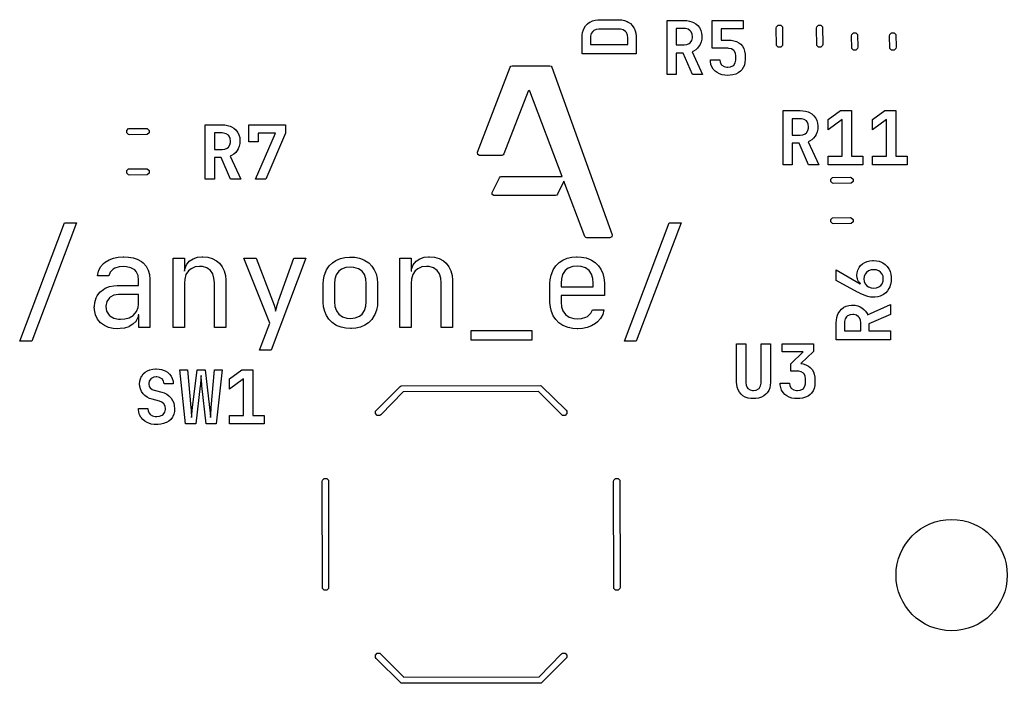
# Model space of a CAD drawing. Extents: x 0.7 to 11, y -6.1 to -1.6.
# Drawn here: x 10.251 to 10.985, y -2.414 to -1.921 of the extents above; entities that cross this region are included whole.
import ezdxf

# ---------------------------------------------------------------- set-up
doc = ezdxf.new("R2010")
doc.units = 0
doc.header["$MEASUREMENT"] = 0
doc.layers.add('BLACK', color=7, linetype='CONTINUOUS')

msp = doc.modelspace()

# ---------------------------------------------------------------- linework, layer by layer
at = {"layer": 'BLACK', "linetype": 'CONTINUOUS'}
for p, q in [((10.67301, -1.92396), (10.6746, -1.92274)), ((10.6746, -1.92274), (10.67494, -1.92252)), ((10.67494, -1.92252), (10.6768, -1.92164)), ((10.6768, -1.92164), (10.67885, -1.92109)), ((10.67885, -1.92109), (10.68086, -1.92087)), ((10.68086, -1.92087), (10.68157, -1.92085)), ((10.68157, -1.92085), (10.69665, -1.92085)), ((10.69665, -1.92085), (10.6987, -1.92098)), ((10.6987, -1.92098), (10.70061, -1.92138)), ((10.70061, -1.92138), (10.70255, -1.92213)), ((10.70255, -1.92213), (10.70328, -1.92252)), ((10.70328, -1.92252), (10.70493, -1.9237)), ((10.73224, -1.93957), (10.73224, -1.92138)), ((10.73224, -1.92138), (10.74493, -1.92138)), ((10.74493, -1.92138), (10.74687, -1.92147)), ((10.74687, -1.92147), (10.74889, -1.9218)), ((10.74889, -1.9218), (10.75074, -1.92236)), ((10.75074, -1.92236), (10.75189, -1.92286)), ((10.76579, -1.94207), (10.76579, -1.92138)), ((10.76579, -1.92138), (10.78875, -1.92138)), ((10.78875, -1.92138), (10.78875, -1.9276)), ((10.66946, -1.93024), (10.67005, -1.92835)), ((10.67005, -1.92835), (10.67058, -1.92719)), ((10.67058, -1.92719), (10.67167, -1.92544)), ((10.67167, -1.92544), (10.67301, -1.92396)), ((10.67693, -1.92953), (10.67581, -1.93117)), ((10.67775, -1.92883), (10.67693, -1.92953)), ((10.67955, -1.928), (10.67775, -1.92883)), ((10.68157, -1.92775), (10.67955, -1.928)), ((10.69665, -1.92775), (10.68157, -1.92775)), ((10.6977, -1.92781), (10.69665, -1.92775)), ((10.6997, -1.92837), (10.6977, -1.92781)), ((10.70132, -1.92953), (10.6997, -1.92837)), ((10.702, -1.93036), (10.70132, -1.92953)), ((10.70493, -1.9237), (10.70633, -1.92513)), ((10.70633, -1.92513), (10.70748, -1.92682)), ((10.70748, -1.92682), (10.70768, -1.92719)), ((10.70768, -1.92719), (10.70844, -1.92896)), ((10.70844, -1.92896), (10.70895, -1.9309)), ((10.74493, -1.92742), (10.73905, -1.92742)), ((10.73905, -1.92742), (10.73905, -1.93957)), ((10.7458, -1.92746), (10.74493, -1.92742)), ((10.74779, -1.92794), (10.7458, -1.92746)), ((10.74948, -1.92906), (10.74779, -1.92794)), ((10.75005, -1.92972), (10.74948, -1.92906)), ((10.75092, -1.93159), (10.75005, -1.92972)), ((10.75189, -1.92286), (10.75361, -1.9239)), ((10.75361, -1.9239), (10.75507, -1.92518)), ((10.75507, -1.92518), (10.75628, -1.92669)), ((10.75628, -1.92669), (10.75648, -1.92703)), ((10.75648, -1.92703), (10.75735, -1.9288)), ((10.75735, -1.9288), (10.75789, -1.93075)), ((10.78875, -1.9276), (10.77232, -1.9276)), ((10.77232, -1.9276), (10.77237, -1.93601)), ((10.81339, -1.92702), (10.81357, -1.92612)), ((10.81357, -1.94002), (10.81339, -1.92702)), ((10.81357, -1.92612), (10.81484, -1.92484)), ((10.81484, -1.92484), (10.81665, -1.92484)), ((10.81665, -1.92484), (10.81793, -1.92612)), ((10.81793, -1.92612), (10.81811, -1.93912)), ((10.84331, -1.92702), (10.84349, -1.92612)), ((10.84349, -1.94002), (10.84331, -1.92702)), ((10.84349, -1.92612), (10.84477, -1.92484)), ((10.84477, -1.92484), (10.84657, -1.92484)), ((10.84657, -1.92484), (10.84785, -1.92612)), ((10.84785, -1.92612), (10.84803, -1.93912)), ((10.66902, -1.93427), (10.66912, -1.93229)), ((10.66902, -1.94623), (10.66902, -1.93427)), ((10.66912, -1.93229), (10.66946, -1.93024)), ((10.67529, -1.93303), (10.6752, -1.93427)), ((10.6752, -1.93427), (10.6752, -1.93933)), ((10.67581, -1.93117), (10.67529, -1.93303)), ((10.70282, -1.93221), (10.702, -1.93036)), ((10.70307, -1.93427), (10.70282, -1.93221)), ((10.70307, -1.93933), (10.70307, -1.93427)), ((10.70895, -1.9309), (10.70921, -1.93302)), ((10.70921, -1.93302), (10.70925, -1.93427)), ((10.70925, -1.93427), (10.70925, -1.94623)), ((10.74948, -1.93796), (10.75063, -1.93632)), ((10.75063, -1.93632), (10.75112, -1.9344)), ((10.75116, -1.93356), (10.75092, -1.93159)), ((10.75112, -1.9344), (10.75116, -1.93356)), ((10.75756, -1.9373), (10.75681, -1.93918)), ((10.758, -1.93527), (10.75756, -1.9373)), ((10.75789, -1.93075), (10.75811, -1.93267)), ((10.75812, -1.93334), (10.758, -1.93527)), ((10.75811, -1.93267), (10.75812, -1.93334)), ((10.77237, -1.93601), (10.77778, -1.93601)), ((10.77778, -1.93601), (10.77992, -1.93612)), ((10.77992, -1.93612), (10.78187, -1.93644)), ((10.78187, -1.93644), (10.7839, -1.93709)), ((10.7839, -1.93709), (10.78567, -1.93804)), ((10.86929, -1.93276), (10.86947, -1.93186)), ((10.86947, -1.94216), (10.86929, -1.93276)), ((10.86947, -1.93186), (10.87075, -1.93058)), ((10.87075, -1.93058), (10.87256, -1.93058)), ((10.87256, -1.93058), (10.87384, -1.93186)), ((10.87384, -1.93186), (10.87402, -1.94125)), ((10.89764, -1.93276), (10.89782, -1.93186)), ((10.89782, -1.94216), (10.89764, -1.93276)), ((10.89782, -1.93186), (10.8991, -1.93058)), ((10.8991, -1.93058), (10.9009, -1.93058)), ((10.9009, -1.93058), (10.90218, -1.93186)), ((10.90218, -1.93186), (10.90236, -1.94125)), ((10.6752, -1.93933), (10.70307, -1.93933)), ((10.73224, -1.96161), (10.73224, -1.93957)), ((10.73905, -1.93957), (10.74493, -1.93957)), ((10.74493, -1.93957), (10.74692, -1.93935)), ((10.74692, -1.93935), (10.7487, -1.93859)), ((10.7487, -1.93859), (10.74948, -1.93796)), ((10.75182, -1.9442), (10.75081, -1.94464)), ((10.75081, -1.94464), (10.75867, -1.96161)), ((10.75348, -1.94319), (10.75182, -1.9442)), ((10.75492, -1.9419), (10.75348, -1.94319)), ((10.75614, -1.94034), (10.75492, -1.9419)), ((10.75681, -1.93918), (10.75614, -1.94034)), ((10.77748, -1.94207), (10.76579, -1.94207)), ((10.77815, -1.9421), (10.77748, -1.94207)), ((10.78007, -1.9425), (10.77815, -1.9421)), ((10.78178, -1.94357), (10.78007, -1.9425)), ((10.78214, -1.94397), (10.78178, -1.94357)), ((10.78307, -1.94577), (10.78214, -1.94397)), ((10.78567, -1.93804), (10.78698, -1.93908)), ((10.78698, -1.93908), (10.78824, -1.94055)), ((10.78824, -1.94055), (10.78919, -1.94226)), ((10.78919, -1.94226), (10.78983, -1.94421)), ((10.78983, -1.94421), (10.79017, -1.9464)), ((10.81484, -1.9413), (10.81357, -1.94002)), ((10.81665, -1.9413), (10.81484, -1.9413)), ((10.81793, -1.94002), (10.81665, -1.9413)), ((10.81811, -1.93912), (10.81793, -1.94002)), ((10.84477, -1.9413), (10.84349, -1.94002)), ((10.84657, -1.9413), (10.84477, -1.9413)), ((10.84785, -1.94002), (10.84657, -1.9413)), ((10.84803, -1.93912), (10.84785, -1.94002)), ((10.87075, -1.94344), (10.86947, -1.94216)), ((10.87256, -1.94344), (10.87075, -1.94344)), ((10.87384, -1.94216), (10.87256, -1.94344)), ((10.87402, -1.94125), (10.87384, -1.94216)), ((10.8991, -1.94344), (10.89782, -1.94216)), ((10.9009, -1.94344), (10.8991, -1.94344)), ((10.90218, -1.94216), (10.9009, -1.94344)), ((10.90236, -1.94125), (10.90218, -1.94216)), ((10.70925, -1.94623), (10.66902, -1.94623)), ((10.74407, -1.94562), (10.73905, -1.94562)), ((10.73905, -1.94562), (10.73905, -1.96161)), ((10.75115, -1.96161), (10.74407, -1.94562)), ((10.76447, -1.9519), (10.76442, -1.95059)), ((10.76442, -1.95059), (10.77131, -1.95059)), ((10.76483, -1.95401), (10.76447, -1.9519)), ((10.77131, -1.95059), (10.77163, -1.95263)), ((10.78288, -1.95294), (10.78331, -1.95092)), ((10.78332, -1.94776), (10.78307, -1.94577)), ((10.78331, -1.95092), (10.78332, -1.95043)), ((10.78332, -1.95043), (10.78332, -1.94776)), ((10.79022, -1.95043), (10.7901, -1.95239)), ((10.79017, -1.9464), (10.79022, -1.94776)), ((10.79022, -1.94776), (10.79022, -1.95043)), ((10.59144, -2.01931), (10.61564, -1.95601)), ((10.61564, -1.95601), (10.61622, -1.95538)), ((10.61622, -1.95538), (10.61711, -1.95506)), ((10.61711, -1.95506), (10.64503, -1.95506)), ((10.64503, -1.95506), (10.6461, -1.95538)), ((10.6461, -1.95538), (10.64665, -1.95619)), ((10.64665, -1.95619), (10.69139, -2.08069)), ((10.76553, -1.9559), (10.76483, -1.95401)), ((10.76656, -1.95759), (10.76553, -1.9559)), ((10.76793, -1.95906), (10.76656, -1.95759)), ((10.76933, -1.96011), (10.76793, -1.95906)), ((10.77163, -1.95263), (10.77267, -1.95436)), ((10.77267, -1.95436), (10.77297, -1.95465)), ((10.77297, -1.95465), (10.77463, -1.95567)), ((10.77463, -1.95567), (10.77654, -1.95611)), ((10.77654, -1.95611), (10.77738, -1.95614)), ((10.77738, -1.95614), (10.7793, -1.95593)), ((10.7793, -1.95593), (10.78111, -1.95514)), ((10.78111, -1.95514), (10.78175, -1.95462)), ((10.78175, -1.95462), (10.78288, -1.95294)), ((10.78677, -1.95902), (10.78515, -1.96024)), ((10.78777, -1.95798), (10.78677, -1.95902)), ((10.78887, -1.95634), (10.78777, -1.95798)), ((10.78965, -1.95447), (10.78887, -1.95634)), ((10.7901, -1.95239), (10.78965, -1.95447)), ((10.73905, -1.96161), (10.73224, -1.96161)), ((10.75867, -1.96161), (10.75115, -1.96161)), ((10.77118, -1.96107), (10.76933, -1.96011)), ((10.77326, -1.96173), (10.77118, -1.96107)), ((10.77522, -1.96205), (10.77326, -1.96173)), ((10.77736, -1.96216), (10.77522, -1.96205)), ((10.77917, -1.96209), (10.77736, -1.96216)), ((10.78117, -1.96179), (10.77917, -1.96209)), ((10.78328, -1.96117), (10.78117, -1.96179)), ((10.78515, -1.96024), (10.78328, -1.96117)), ((10.62888, -1.97396), (10.61097, -2.02046)), ((10.62954, -1.97347), (10.62888, -1.97396)), ((10.63018, -1.97396), (10.62954, -1.97347)), ((10.6543, -2.03739), (10.63018, -1.97396)), ((10.81848, -2.0065), (10.81848, -1.98831)), ((10.81848, -1.98831), (10.83116, -1.98831)), ((10.83116, -1.98831), (10.8331, -1.9884)), ((10.8331, -1.9884), (10.83512, -1.98873)), ((10.83512, -1.98873), (10.83698, -1.98929)), ((10.85184, -1.99499), (10.86113, -1.98831)), ((10.86113, -1.98831), (10.86925, -1.98831)), ((10.86925, -1.98831), (10.86925, -2.02231)), ((10.88488, -1.99499), (10.89417, -1.98831)), ((10.89417, -1.98831), (10.90229, -1.98831)), ((10.90229, -1.98831), (10.90229, -2.02231)), ((10.83116, -1.99435), (10.82529, -1.99435)), ((10.82529, -1.99435), (10.82529, -2.0065)), ((10.83204, -1.99439), (10.83116, -1.99435)), ((10.83403, -1.99487), (10.83204, -1.99439)), ((10.83572, -1.99599), (10.83403, -1.99487)), ((10.83629, -1.99665), (10.83572, -1.99599)), ((10.83698, -1.98929), (10.83812, -1.98979)), ((10.83812, -1.98979), (10.83985, -1.99083)), ((10.83985, -1.99083), (10.84131, -1.99211)), ((10.84131, -1.99211), (10.84251, -1.99362)), ((10.84251, -1.99362), (10.84272, -1.99396)), ((10.84272, -1.99396), (10.84358, -1.99572)), ((10.84358, -1.99572), (10.84413, -1.99768)), ((10.86236, -1.99499), (10.85184, -2.0027)), ((10.85184, -2.0027), (10.85184, -1.99499)), ((10.86236, -2.02231), (10.86236, -1.99499)), ((10.8954, -1.99499), (10.88488, -2.0027)), ((10.88488, -2.0027), (10.88488, -1.99499)), ((10.8954, -2.02231), (10.8954, -1.99499)), ((10.33075, -2.00303), (10.33202, -2.00175)), ((10.33075, -2.00484), (10.33075, -2.00303)), ((10.33202, -2.00175), (10.34503, -2.00157)), ((10.34503, -2.00157), (10.34593, -2.00175)), ((10.34593, -2.00175), (10.34721, -2.00303)), ((10.34721, -2.00303), (10.34721, -2.00484)), ((10.38894, -2.01713), (10.38894, -1.99894)), ((10.38894, -1.99894), (10.40162, -1.99894)), ((10.40162, -1.99894), (10.40356, -1.99903)), ((10.40356, -1.99903), (10.40558, -1.99936)), ((10.40558, -1.99936), (10.40744, -1.99992)), ((10.40744, -1.99992), (10.40858, -2.00042)), ((10.40858, -2.00042), (10.4103, -2.00146)), ((10.4103, -2.00146), (10.41177, -2.00274)), ((10.41177, -2.00274), (10.41297, -2.00425)), ((10.42143, -2.01158), (10.42143, -1.99894)), ((10.42143, -1.99894), (10.44858, -1.99894)), ((10.44858, -1.99894), (10.44858, -2.00502)), ((10.83572, -2.00489), (10.83686, -2.00325)), ((10.83716, -1.99852), (10.83629, -1.99665)), ((10.83686, -2.00325), (10.83735, -2.00133)), ((10.83739, -2.00049), (10.83716, -1.99852)), ((10.83735, -2.00133), (10.83739, -2.00049)), ((10.84423, -2.0022), (10.8438, -2.00423)), ((10.84413, -1.99768), (10.84434, -1.9996)), ((10.84436, -2.00027), (10.84423, -2.0022)), ((10.84434, -1.9996), (10.84436, -2.00027)), ((10.33202, -2.00612), (10.33075, -2.00484)), ((10.33293, -2.0063), (10.33202, -2.00612)), ((10.34593, -2.00612), (10.33293, -2.0063)), ((10.34721, -2.00484), (10.34593, -2.00612)), ((10.40162, -2.00498), (10.39574, -2.00498)), ((10.39574, -2.00498), (10.39574, -2.01713)), ((10.40249, -2.00502), (10.40162, -2.00498)), ((10.40449, -2.0055), (10.40249, -2.00502)), ((10.40618, -2.00662), (10.40449, -2.0055)), ((10.40675, -2.00728), (10.40618, -2.00662)), ((10.40762, -2.00915), (10.40675, -2.00728)), ((10.40785, -2.01112), (10.40762, -2.00915)), ((10.41297, -2.00425), (10.41318, -2.00458)), ((10.41318, -2.00458), (10.41404, -2.00635)), ((10.41404, -2.00635), (10.41458, -2.00831)), ((10.41458, -2.00831), (10.4148, -2.01023)), ((10.41481, -2.0109), (10.41469, -2.01283)), ((10.4148, -2.01023), (10.41481, -2.0109)), ((10.42645, -2.03917), (10.44117, -2.00501)), ((10.44117, -2.00501), (10.42832, -2.00501)), ((10.42832, -2.00501), (10.42832, -2.01158)), ((10.44858, -2.00502), (10.43398, -2.03917)), ((10.81848, -2.02854), (10.81848, -2.0065)), ((10.82529, -2.0065), (10.83116, -2.0065)), ((10.83116, -2.0065), (10.83316, -2.00628)), ((10.83316, -2.00628), (10.83493, -2.00552)), ((10.83493, -2.00552), (10.83572, -2.00489)), ((10.83971, -2.01011), (10.83806, -2.01113)), ((10.84115, -2.00883), (10.83971, -2.01011)), ((10.84237, -2.00727), (10.84115, -2.00883)), ((10.84305, -2.00611), (10.84237, -2.00727)), ((10.8438, -2.00423), (10.84305, -2.00611)), ((10.38894, -2.03917), (10.38894, -2.01713)), ((10.39574, -2.01713), (10.40162, -2.01713)), ((10.40162, -2.01713), (10.40362, -2.01691)), ((10.40362, -2.01691), (10.40539, -2.01615)), ((10.40539, -2.01615), (10.40618, -2.01552)), ((10.40618, -2.01552), (10.40732, -2.01388)), ((10.40732, -2.01388), (10.40781, -2.01196)), ((10.40781, -2.01196), (10.40785, -2.01112)), ((10.41283, -2.0179), (10.41161, -2.01946)), ((10.4135, -2.01674), (10.41283, -2.0179)), ((10.41425, -2.01486), (10.4135, -2.01674)), ((10.41469, -2.01283), (10.41425, -2.01486)), ((10.42832, -2.01158), (10.42143, -2.01158)), ((10.83031, -2.01255), (10.82529, -2.01255)), ((10.82529, -2.01255), (10.82529, -2.02854)), ((10.83738, -2.02854), (10.83031, -2.01255)), ((10.83806, -2.01113), (10.83705, -2.01157)), ((10.83705, -2.01157), (10.8449, -2.02854)), ((10.40076, -2.02318), (10.39574, -2.02318)), ((10.39574, -2.02318), (10.39574, -2.03917)), ((10.40784, -2.03917), (10.40076, -2.02318)), ((10.40852, -2.02176), (10.4075, -2.0222)), ((10.4075, -2.0222), (10.41536, -2.03917)), ((10.41017, -2.02074), (10.40852, -2.02176)), ((10.41161, -2.01946), (10.41017, -2.02074)), ((10.59158, -2.02086), (10.59144, -2.01931)), ((10.59288, -2.02159), (10.59158, -2.02086)), ((10.60935, -2.02159), (10.59288, -2.02159)), ((10.61042, -2.02127), (10.60935, -2.02159)), ((10.61097, -2.02046), (10.61042, -2.02127)), ((10.85189, -2.02854), (10.85189, -2.02231)), ((10.85189, -2.02231), (10.86236, -2.02231)), ((10.86925, -2.02231), (10.87766, -2.02231)), ((10.87766, -2.02231), (10.87766, -2.02854)), ((10.88493, -2.02854), (10.88493, -2.02231)), ((10.88493, -2.02231), (10.8954, -2.02231)), ((10.90229, -2.02231), (10.9107, -2.02231)), ((10.9107, -2.02231), (10.9107, -2.02854)), ((10.33075, -2.03295), (10.33202, -2.03168)), ((10.33202, -2.03168), (10.34503, -2.0315)), ((10.34503, -2.0315), (10.34593, -2.03168)), ((10.34593, -2.03168), (10.34721, -2.03295)), ((10.82529, -2.02854), (10.81848, -2.02854)), ((10.8449, -2.02854), (10.83738, -2.02854)), ((10.87766, -2.02854), (10.85189, -2.02854)), ((10.9107, -2.02854), (10.88493, -2.02854)), ((10.33075, -2.03476), (10.33075, -2.03295)), ((10.33202, -2.03604), (10.33075, -2.03476)), ((10.33293, -2.03622), (10.33202, -2.03604)), ((10.34593, -2.03604), (10.33293, -2.03622)), ((10.34721, -2.03476), (10.34593, -2.03604)), ((10.34721, -2.03295), (10.34721, -2.03476)), ((10.39574, -2.03917), (10.38894, -2.03917)), ((10.41536, -2.03917), (10.40784, -2.03917)), ((10.43398, -2.03917), (10.42645, -2.03917)), ((10.60225, -2.04919), (10.60759, -2.03837)), ((10.60759, -2.03837), (10.60814, -2.03765)), ((10.60814, -2.03765), (10.60903, -2.03739)), ((10.60903, -2.03739), (10.6543, -2.03739)), ((10.85397, -2.03925), (10.85525, -2.03798)), ((10.85397, -2.04106), (10.85397, -2.03925)), ((10.85525, -2.03798), (10.86825, -2.0378)), ((10.86825, -2.0378), (10.86916, -2.03798)), ((10.86916, -2.03798), (10.87044, -2.03925)), ((10.87044, -2.03925), (10.87044, -2.04106)), ((10.65561, -2.04082), (10.65086, -2.05049)), ((10.6712, -2.08182), (10.65561, -2.04082)), ((10.85525, -2.04234), (10.85397, -2.04106)), ((10.85616, -2.04252), (10.85525, -2.04234)), ((10.86916, -2.04234), (10.85616, -2.04252)), ((10.87044, -2.04106), (10.86916, -2.04234)), ((10.60225, -2.05072), (10.60225, -2.04919)), ((10.60355, -2.05144), (10.60225, -2.05072)), ((10.64939, -2.05144), (10.60355, -2.05144)), ((10.65028, -2.05121), (10.64939, -2.05144)), ((10.65086, -2.05049), (10.65028, -2.05121)), ((10.85397, -2.06917), (10.85525, -2.0679)), ((10.85397, -2.07098), (10.85397, -2.06917)), ((10.85525, -2.0679), (10.86825, -2.06772)), ((10.86825, -2.06772), (10.86916, -2.0679)), ((10.86916, -2.0679), (10.87044, -2.06917)), ((10.87044, -2.06917), (10.87044, -2.07098)), ((10.25112, -2.15974), (10.28439, -2.07165)), ((10.29328, -2.07165), (10.26002, -2.15974)), ((10.28439, -2.07165), (10.29328, -2.07165)), ((10.70047, -2.15974), (10.73373, -2.07165)), ((10.74263, -2.07165), (10.70936, -2.15974)), ((10.73373, -2.07165), (10.74263, -2.07165)), ((10.85525, -2.07226), (10.85397, -2.07098)), ((10.85616, -2.07244), (10.85525, -2.07226)), ((10.86916, -2.07226), (10.85616, -2.07244)), ((10.87044, -2.07098), (10.86916, -2.07226)), ((10.67178, -2.08254), (10.6712, -2.08182)), ((10.67264, -2.08277), (10.67178, -2.08254)), ((10.68978, -2.08277), (10.67264, -2.08277)), ((10.69105, -2.08214), (10.68978, -2.08277)), ((10.69139, -2.08069), (10.69105, -2.08214)), ((10.31746, -2.0992), (10.3207, -2.09795)), ((10.3207, -2.09795), (10.32437, -2.0972)), ((10.32437, -2.0972), (10.32793, -2.09696)), ((10.32793, -2.09696), (10.32846, -2.09696)), ((10.32846, -2.09696), (10.33183, -2.09711)), ((10.33183, -2.09711), (10.33536, -2.0977)), ((10.33536, -2.0977), (10.33848, -2.09871)), ((10.33848, -2.09871), (10.34153, -2.1004)), ((10.36504, -2.14943), (10.36504, -2.09789)), ((10.36504, -2.09789), (10.37348, -2.09789)), ((10.37348, -2.09789), (10.37348, -2.10773)), ((10.37713, -2.10029), (10.37997, -2.09839)), ((10.37997, -2.09839), (10.38314, -2.09735)), ((10.38314, -2.09735), (10.38646, -2.09697)), ((10.38646, -2.09697), (10.38726, -2.09696)), ((10.38726, -2.09696), (10.39095, -2.09725)), ((10.39095, -2.09725), (10.39424, -2.09815)), ((10.39424, -2.09815), (10.39746, -2.09988)), ((10.43687, -2.14624), (10.41767, -2.09789)), ((10.41767, -2.09789), (10.42675, -2.09789)), ((10.42675, -2.09789), (10.43893, -2.12975)), ((10.46376, -2.09789), (10.43808, -2.1663)), ((10.44353, -2.12975), (10.45486, -2.09789)), ((10.45486, -2.09789), (10.46376, -2.09789)), ((10.48614, -2.09959), (10.48946, -2.0982)), ((10.48946, -2.0982), (10.49282, -2.09744)), ((10.49282, -2.09744), (10.49612, -2.09716)), ((10.49612, -2.09716), (10.49688, -2.09715)), ((10.49688, -2.09715), (10.50027, -2.09734)), ((10.50027, -2.09734), (10.50371, -2.09801)), ((10.50371, -2.09801), (10.5068, -2.09915)), ((10.53355, -2.14943), (10.53355, -2.09789)), ((10.53355, -2.09789), (10.54198, -2.09789)), ((10.54198, -2.09789), (10.54198, -2.10773)), ((10.54563, -2.10029), (10.54848, -2.09839)), ((10.54848, -2.09839), (10.55165, -2.09735)), ((10.55165, -2.09735), (10.55497, -2.09697)), ((10.55497, -2.09697), (10.55576, -2.09696)), ((10.55576, -2.09696), (10.55946, -2.09725)), ((10.55946, -2.09725), (10.56274, -2.09815)), ((10.56274, -2.09815), (10.56597, -2.09988)), ((10.65475, -2.09944), (10.65805, -2.09803)), ((10.65805, -2.09803), (10.66138, -2.09725)), ((10.66138, -2.09725), (10.66501, -2.09696)), ((10.66501, -2.09696), (10.66539, -2.09696)), ((10.66539, -2.09696), (10.66869, -2.09715)), ((10.66869, -2.09715), (10.67207, -2.09781)), ((10.67207, -2.09781), (10.67515, -2.09896)), ((10.67515, -2.09896), (10.67601, -2.09939)), ((10.30962, -2.10775), (10.3112, -2.10452)), ((10.3112, -2.10452), (10.31342, -2.10197)), ((10.31342, -2.10197), (10.31465, -2.10094)), ((10.31465, -2.10094), (10.31746, -2.0992)), ((10.32058, -2.10604), (10.3182, -2.10833)), ((10.32177, -2.10544), (10.32058, -2.10604)), ((10.32507, -2.10451), (10.32177, -2.10544)), ((10.32846, -2.10426), (10.32507, -2.10451)), ((10.33044, -2.10435), (10.32846, -2.10426)), ((10.3338, -2.10505), (10.33044, -2.10435)), ((10.33672, -2.10675), (10.3338, -2.10505)), ((10.34153, -2.1004), (10.34285, -2.10145)), ((10.34285, -2.10145), (10.34504, -2.10392)), ((10.34504, -2.10392), (10.34661, -2.10684)), ((10.37368, -2.10773), (10.37384, -2.10617)), ((10.37384, -2.10617), (10.37505, -2.1029)), ((10.37505, -2.1029), (10.37713, -2.10029)), ((10.37841, -2.10578), (10.37652, -2.10737)), ((10.38148, -2.10447), (10.37841, -2.10578)), ((10.38482, -2.10408), (10.38148, -2.10447)), ((10.38693, -2.10423), (10.38482, -2.10408)), ((10.39008, -2.10519), (10.38693, -2.10423)), ((10.39282, -2.10722), (10.39008, -2.10519)), ((10.39746, -2.09988), (10.39962, -2.10175)), ((10.39962, -2.10175), (10.40163, -2.10435)), ((10.40163, -2.10435), (10.40306, -2.10738)), ((10.47911, -2.10662), (10.48107, -2.10371)), ((10.48107, -2.10371), (10.4835, -2.10132)), ((10.4835, -2.10132), (10.48614, -2.09959)), ((10.49022, -2.10623), (10.48825, -2.10773)), ((10.49341, -2.105), (10.49022, -2.10623)), ((10.49688, -2.10464), (10.49341, -2.105)), ((10.4995, -2.10483), (10.49688, -2.10464)), ((10.50286, -2.10585), (10.4995, -2.10483)), ((10.50555, -2.10773), (10.50286, -2.10585)), ((10.5068, -2.09915), (10.50766, -2.09959)), ((10.50766, -2.09959), (10.51051, -2.10152)), ((10.51051, -2.10152), (10.51289, -2.10396)), ((10.51289, -2.10396), (10.51464, -2.10662)), ((10.54218, -2.10773), (10.54234, -2.10617)), ((10.54234, -2.10617), (10.54355, -2.1029)), ((10.54355, -2.1029), (10.54563, -2.10029)), ((10.54692, -2.10578), (10.54502, -2.10737)), ((10.54998, -2.10447), (10.54692, -2.10578)), ((10.55333, -2.10408), (10.54998, -2.10447)), ((10.55544, -2.10423), (10.55333, -2.10408)), ((10.55858, -2.10519), (10.55544, -2.10423)), ((10.56132, -2.10722), (10.55858, -2.10519)), ((10.56597, -2.09988), (10.56812, -2.10175)), ((10.56812, -2.10175), (10.57013, -2.10435)), ((10.57013, -2.10435), (10.57157, -2.10738)), ((10.64767, -2.10652), (10.64965, -2.10361)), ((10.64965, -2.10361), (10.6521, -2.1012)), ((10.6521, -2.1012), (10.65475, -2.09944)), ((10.65874, -2.10546), (10.65653, -2.10722)), ((10.66206, -2.10421), (10.65874, -2.10546)), ((10.66539, -2.10389), (10.66206, -2.10421)), ((10.66839, -2.10415), (10.66539, -2.10389)), ((10.67152, -2.10519), (10.66839, -2.10415)), ((10.67423, -2.10722), (10.67152, -2.10519)), ((10.67601, -2.09939), (10.6789, -2.1013)), ((10.6789, -2.1013), (10.68131, -2.10368)), ((10.68131, -2.10368), (10.68309, -2.10624)), ((10.68309, -2.10624), (10.68453, -2.10945)), ((10.87402, -2.10683), (10.87489, -2.10502)), ((10.87489, -2.10502), (10.87608, -2.10344)), ((10.87608, -2.10344), (10.87757, -2.10212)), ((10.87757, -2.10212), (10.87917, -2.10115)), ((10.87917, -2.10115), (10.88098, -2.10042)), ((10.88098, -2.10042), (10.88299, -2.09996)), ((10.88299, -2.09996), (10.88496, -2.09978)), ((10.88496, -2.09978), (10.88565, -2.09977)), ((10.88565, -2.09977), (10.8878, -2.0999)), ((10.8878, -2.0999), (10.88979, -2.1003)), ((10.88979, -2.1003), (10.89162, -2.10097)), ((10.89162, -2.10097), (10.89257, -2.10146)), ((10.89257, -2.10146), (10.89429, -2.10264)), ((10.89429, -2.10264), (10.89575, -2.10409)), ((10.89575, -2.10409), (10.89695, -2.10581)), ((10.89695, -2.10581), (10.89716, -2.10618)), ((10.89716, -2.10618), (10.89794, -2.10798)), ((10.30897, -2.11101), (10.30962, -2.10775)), ((10.31741, -2.11101), (10.30897, -2.11101)), ((10.3182, -2.10833), (10.31741, -2.11101)), ((10.33764, -2.10777), (10.33672, -2.10675)), ((10.33905, -2.11086), (10.33764, -2.10777)), ((10.33943, -2.1143), (10.33905, -2.11086)), ((10.34661, -2.10684), (10.34755, -2.1102)), ((10.34755, -2.1102), (10.34786, -2.11351)), ((10.34786, -2.11351), (10.34786, -2.11401)), ((10.37348, -2.10773), (10.37368, -2.10773)), ((10.37372, -2.11348), (10.37348, -2.11664)), ((10.37467, -2.1102), (10.37372, -2.11348)), ((10.37652, -2.10737), (10.37467, -2.1102)), ((10.3945, -2.10971), (10.39282, -2.10722)), ((10.39549, -2.11284), (10.3945, -2.10971)), ((10.39578, -2.11626), (10.39549, -2.11284)), ((10.40306, -2.10738), (10.40393, -2.11085)), ((10.40393, -2.11085), (10.40421, -2.11425)), ((10.47683, -2.11423), (10.47742, -2.111)), ((10.47742, -2.111), (10.47853, -2.10779)), ((10.47853, -2.10779), (10.47911, -2.10662)), ((10.48532, -2.11367), (10.48506, -2.11682)), ((10.48631, -2.11045), (10.48532, -2.11367)), ((10.48825, -2.10773), (10.48631, -2.11045)), ((10.50733, -2.1102), (10.50555, -2.10773)), ((10.50838, -2.11335), (10.50733, -2.1102)), ((10.50869, -2.11682), (10.50838, -2.11335)), ((10.51464, -2.10662), (10.51595, -2.10967)), ((10.51595, -2.10967), (10.51677, -2.11312)), ((10.51677, -2.11312), (10.5171, -2.11655)), ((10.54198, -2.10773), (10.54218, -2.10773)), ((10.54222, -2.11348), (10.54198, -2.11664)), ((10.54317, -2.1102), (10.54222, -2.11348)), ((10.54502, -2.10737), (10.54317, -2.1102)), ((10.56301, -2.10971), (10.56132, -2.10722)), ((10.56399, -2.11284), (10.56301, -2.10971)), ((10.56428, -2.11626), (10.56399, -2.11284)), ((10.57157, -2.10738), (10.57243, -2.11085)), ((10.57243, -2.11085), (10.57271, -2.11425)), ((10.64533, -2.11408), (10.64603, -2.11056)), ((10.64603, -2.11056), (10.64721, -2.1074)), ((10.64721, -2.1074), (10.64767, -2.10652)), ((10.65364, -2.11343), (10.65339, -2.11664)), ((10.65461, -2.1101), (10.65364, -2.11343)), ((10.65653, -2.10722), (10.65461, -2.1101)), ((10.67602, -2.10983), (10.67423, -2.10722)), ((10.67706, -2.1131), (10.67602, -2.10983)), ((10.67737, -2.11664), (10.67706, -2.1131)), ((10.68453, -2.10945), (10.68533, -2.1127)), ((10.68533, -2.1127), (10.68562, -2.11626)), ((10.858, -2.11448), (10.858, -2.10668)), ((10.858, -2.10668), (10.87573, -2.11702)), ((10.87336, -2.11089), (10.87351, -2.10886)), ((10.87349, -2.11249), (10.87336, -2.11089)), ((10.87374, -2.11338), (10.87349, -2.11249)), ((10.87351, -2.10886), (10.87402, -2.10683)), ((10.87403, -2.11437), (10.87374, -2.11338)), ((10.87872, -2.11166), (10.87854, -2.11338)), ((10.87854, -2.11338), (10.87877, -2.11531)), ((10.87944, -2.10977), (10.87872, -2.11166)), ((10.88036, -2.10856), (10.87944, -2.10977)), ((10.88196, -2.10739), (10.88036, -2.10856)), ((10.88384, -2.10672), (10.88196, -2.10739)), ((10.88577, -2.10654), (10.88384, -2.10672)), ((10.88766, -2.10672), (10.88577, -2.10654)), ((10.88954, -2.10739), (10.88766, -2.10672)), ((10.89082, -2.10827), (10.88954, -2.10739)), ((10.89205, -2.10977), (10.89082, -2.10827)), ((10.8927, -2.11143), (10.89205, -2.10977)), ((10.89292, -2.11338), (10.8927, -2.11143)), ((10.89275, -2.11508), (10.89292, -2.11338)), ((10.89794, -2.10798), (10.89847, -2.10995)), ((10.89847, -2.10995), (10.89874, -2.11209)), ((10.89878, -2.11336), (10.89867, -2.11536)), ((10.89874, -2.11209), (10.89878, -2.11336)), ((10.31331, -2.12114), (10.3147, -2.12033)), ((10.3147, -2.12033), (10.31774, -2.11911)), ((10.31774, -2.11911), (10.32109, -2.11845)), ((10.32109, -2.11845), (10.32351, -2.11832)), ((10.32351, -2.11832), (10.33943, -2.11832)), ((10.33943, -2.11832), (10.33943, -2.1143)), ((10.34786, -2.11401), (10.34786, -2.14943)), ((10.37348, -2.11664), (10.37348, -2.14943)), ((10.39578, -2.14943), (10.39578, -2.11626)), ((10.40421, -2.11425), (10.40421, -2.11476)), ((10.40421, -2.11476), (10.40421, -2.14943)), ((10.47663, -2.11777), (10.47668, -2.11682)), ((10.47663, -2.12957), (10.47663, -2.11777)), ((10.47668, -2.11682), (10.47683, -2.11423)), ((10.48506, -2.11682), (10.48506, -2.1305)), ((10.50869, -2.1305), (10.50869, -2.11682)), ((10.5171, -2.11655), (10.51712, -2.11777)), ((10.51712, -2.11777), (10.51712, -2.12957)), ((10.54198, -2.11664), (10.54198, -2.14943)), ((10.56428, -2.14943), (10.56428, -2.11626)), ((10.57271, -2.11425), (10.57272, -2.11476)), ((10.57272, -2.11476), (10.57272, -2.14943)), ((10.64513, -2.11757), (10.64519, -2.11664)), ((10.64513, -2.12975), (10.64513, -2.11757)), ((10.64519, -2.11664), (10.64533, -2.11408)), ((10.65339, -2.11664), (10.65339, -2.11925)), ((10.65339, -2.11925), (10.67737, -2.11925)), ((10.67737, -2.11925), (10.67737, -2.11664)), ((10.68562, -2.11626), (10.68563, -2.11664)), ((10.68563, -2.11664), (10.68563, -2.12582)), ((10.87379, -2.12318), (10.858, -2.11448)), ((10.87454, -2.11537), (10.87403, -2.11437)), ((10.87587, -2.1168), (10.87454, -2.11537)), ((10.87573, -2.11702), (10.87587, -2.1168)), ((10.87877, -2.11531), (10.87944, -2.11698)), ((10.87944, -2.11698), (10.88068, -2.1185)), ((10.88068, -2.1185), (10.88196, -2.11938)), ((10.88196, -2.11938), (10.88384, -2.12005)), ((10.88384, -2.12005), (10.88577, -2.12024)), ((10.88577, -2.12024), (10.88778, -2.12002)), ((10.88778, -2.12002), (10.88954, -2.11938)), ((10.88954, -2.11938), (10.89113, -2.1182)), ((10.89113, -2.1182), (10.89205, -2.11698)), ((10.89205, -2.11698), (10.89275, -2.11508)), ((10.89712, -2.12056), (10.89608, -2.12218)), ((10.89768, -2.11936), (10.89712, -2.12056)), ((10.89831, -2.11744), (10.89768, -2.11936)), ((10.89867, -2.11536), (10.89831, -2.11744)), ((10.30684, -2.13083), (10.30786, -2.12752)), ((10.30786, -2.12752), (10.3087, -2.12591)), ((10.3087, -2.12591), (10.31073, -2.12327)), ((10.31073, -2.12327), (10.31331, -2.12114)), ((10.31774, -2.12736), (10.3158, -2.13025)), ((10.31823, -2.12692), (10.31774, -2.12736)), ((10.32113, -2.12535), (10.31823, -2.12692)), ((10.32444, -2.12488), (10.32113, -2.12535)), ((10.33943, -2.12488), (10.32444, -2.12488)), ((10.33943, -2.1321), (10.33943, -2.12488)), ((10.68563, -2.12582), (10.65339, -2.12582)), ((10.65339, -2.12582), (10.65339, -2.1307)), ((10.87439, -2.12351), (10.87379, -2.12318)), ((10.87617, -2.12441), (10.87439, -2.12351)), ((10.87811, -2.12527), (10.87617, -2.12441)), ((10.88002, -2.12599), (10.87811, -2.12527)), ((10.88149, -2.12643), (10.88002, -2.12599)), ((10.88339, -2.12684), (10.88149, -2.12643)), ((10.88545, -2.12701), (10.88339, -2.12684)), ((10.88668, -2.12697), (10.88545, -2.12701)), ((10.88878, -2.12669), (10.88668, -2.12697)), ((10.8907, -2.12614), (10.88878, -2.12669)), ((10.89247, -2.12532), (10.8907, -2.12614)), ((10.89302, -2.125), (10.89247, -2.12532)), ((10.89468, -2.12372), (10.89302, -2.125)), ((10.89608, -2.12218), (10.89468, -2.12372)), ((10.30654, -2.13424), (10.30656, -2.13396)), ((10.30665, -2.13643), (10.30654, -2.13424)), ((10.30656, -2.13396), (10.30684, -2.13083)), ((10.31516, -2.13371), (10.31515, -2.13396)), ((10.31515, -2.13396), (10.3157, -2.13739)), ((10.3158, -2.13025), (10.31516, -2.13371)), ((10.338, -2.1377), (10.3392, -2.13454)), ((10.3392, -2.13454), (10.33943, -2.1321)), ((10.43893, -2.12975), (10.44009, -2.13292)), ((10.44009, -2.13292), (10.44034, -2.13369)), ((10.44034, -2.13369), (10.4412, -2.13687)), ((10.44127, -2.13725), (10.44208, -2.13407)), ((10.44208, -2.13407), (10.4422, -2.13369)), ((10.4422, -2.13369), (10.44323, -2.13058)), ((10.44323, -2.13058), (10.44353, -2.12975)), ((10.47665, -2.13076), (10.47663, -2.12957)), ((10.47698, -2.13416), (10.47665, -2.13076)), ((10.4778, -2.13759), (10.47698, -2.13416)), ((10.48506, -2.1305), (10.48538, -2.13396)), ((10.48538, -2.13396), (10.48644, -2.13712)), ((10.50746, -2.13686), (10.50844, -2.13364)), ((10.50844, -2.13364), (10.50869, -2.1305)), ((10.51692, -2.13306), (10.51624, -2.1366)), ((10.51712, -2.12957), (10.51692, -2.13306)), ((10.64516, -2.13093), (10.64513, -2.12975)), ((10.64549, -2.13429), (10.64516, -2.13093)), ((10.64633, -2.13769), (10.64549, -2.13429)), ((10.65339, -2.1307), (10.65371, -2.13403)), ((10.65371, -2.13403), (10.6548, -2.13716)), ((10.86179, -2.13587), (10.86331, -2.13467)), ((10.86331, -2.13467), (10.86364, -2.13446)), ((10.86364, -2.13446), (10.86541, -2.1336)), ((10.86541, -2.1336), (10.86737, -2.13306)), ((10.86737, -2.13306), (10.86928, -2.13284)), ((10.86928, -2.13284), (10.86996, -2.13283)), ((10.86996, -2.13283), (10.87189, -2.13295)), ((10.87189, -2.13295), (10.87392, -2.13338)), ((10.87392, -2.13338), (10.87579, -2.13413)), ((10.87579, -2.13413), (10.87696, -2.13481)), ((10.87696, -2.13481), (10.87851, -2.13603)), ((10.88126, -2.14013), (10.89823, -2.13228)), ((10.89823, -2.13228), (10.89823, -2.1398)), ((10.30743, -2.14003), (10.30665, -2.13643)), ((10.30895, -2.14319), (10.30743, -2.14003)), ((10.3157, -2.13739), (10.3175, -2.14028)), ((10.3175, -2.14028), (10.31801, -2.14077)), ((10.31801, -2.14077), (10.32094, -2.14246)), ((10.32094, -2.14246), (10.32441, -2.14319)), ((10.32594, -2.14325), (10.32922, -2.14301)), ((10.32922, -2.14301), (10.33239, -2.1422)), ((10.33239, -2.1422), (10.3353, -2.14062)), ((10.3353, -2.14062), (10.33577, -2.14026)), ((10.33577, -2.14026), (10.338, -2.1377)), ((10.33902, -2.14147), (10.33766, -2.14448)), ((10.33919, -2.14006), (10.33902, -2.14147)), ((10.33953, -2.14006), (10.33919, -2.14006)), ((10.33953, -2.14943), (10.33953, -2.14006)), ((10.4412, -2.13687), (10.44127, -2.13725)), ((10.47911, -2.14067), (10.4778, -2.13759)), ((10.48087, -2.14335), (10.47911, -2.14067)), ((10.48644, -2.13712), (10.48825, -2.13959)), ((10.48825, -2.13959), (10.49096, -2.14147)), ((10.49096, -2.14147), (10.4943, -2.14248)), ((10.4943, -2.14248), (10.49688, -2.14268)), ((10.49688, -2.14268), (10.5004, -2.14231)), ((10.5004, -2.14231), (10.50359, -2.14108)), ((10.50359, -2.14108), (10.50555, -2.13959)), ((10.50555, -2.13959), (10.50746, -2.13686)), ((10.51464, -2.14067), (10.51268, -2.1436)), ((10.51508, -2.13978), (10.51464, -2.14067)), ((10.51624, -2.1366), (10.51508, -2.13978)), ((10.64767, -2.14077), (10.64633, -2.13769)), ((10.64945, -2.14346), (10.64767, -2.14077)), ((10.6548, -2.13716), (10.65666, -2.13974)), ((10.65666, -2.13974), (10.65943, -2.14176)), ((10.65943, -2.14176), (10.6628, -2.14285)), ((10.6628, -2.14285), (10.66539, -2.14305)), ((10.66539, -2.14305), (10.66866, -2.1428)), ((10.66866, -2.1428), (10.67191, -2.14186)), ((10.67191, -2.14186), (10.6731, -2.14124)), ((10.6731, -2.14124), (10.67567, -2.13894)), ((10.67567, -2.13894), (10.67681, -2.13632)), ((10.67681, -2.13632), (10.68525, -2.13632)), ((10.68284, -2.14274), (10.68054, -2.14532)), ((10.68441, -2.13974), (10.68284, -2.14274)), ((10.68525, -2.13632), (10.68441, -2.13974)), ((10.85809, -2.14408), (10.85841, -2.14206)), ((10.85841, -2.14206), (10.85897, -2.1402)), ((10.85897, -2.1402), (10.85948, -2.13906)), ((10.85948, -2.13906), (10.86052, -2.13733)), ((10.86052, -2.13733), (10.86179, -2.13587)), ((10.86568, -2.14146), (10.86455, -2.14315)), ((10.86633, -2.14089), (10.86568, -2.14146)), ((10.8682, -2.14002), (10.86633, -2.14089)), ((10.87018, -2.13979), (10.8682, -2.14002)), ((10.87102, -2.13983), (10.87018, -2.13979)), ((10.87294, -2.14032), (10.87102, -2.13983)), ((10.87457, -2.14146), (10.87294, -2.14032)), ((10.8752, -2.14225), (10.87457, -2.14146)), ((10.87596, -2.14402), (10.8752, -2.14225)), ((10.87851, -2.13603), (10.8798, -2.13747)), ((10.8798, -2.13747), (10.88081, -2.13912)), ((10.88081, -2.13912), (10.88126, -2.14013)), ((10.89823, -2.1398), (10.88224, -2.14687)), ((10.31121, -2.14591), (10.30895, -2.14319)), ((10.31411, -2.14806), (10.31121, -2.14591)), ((10.31712, -2.14938), (10.31411, -2.14806)), ((10.32054, -2.15015), (10.31712, -2.14938)), ((10.32387, -2.15036), (10.32054, -2.15015)), ((10.32565, -2.15031), (10.32387, -2.15036)), ((10.32441, -2.14319), (10.32594, -2.14325)), ((10.32892, -2.14989), (10.32565, -2.15031)), ((10.33222, -2.14887), (10.32892, -2.14989)), ((10.33244, -2.14878), (10.33222, -2.14887)), ((10.33529, -2.14707), (10.33244, -2.14878)), ((10.33755, -2.14466), (10.33529, -2.14707)), ((10.33766, -2.14448), (10.33755, -2.14466)), ((10.34786, -2.14943), (10.33953, -2.14943)), ((10.37348, -2.14943), (10.36504, -2.14943)), ((10.40421, -2.14943), (10.39578, -2.14943)), ((10.42927, -2.1663), (10.43687, -2.14624)), ((10.48326, -2.14581), (10.48087, -2.14335)), ((10.48614, -2.14775), (10.48326, -2.14581)), ((10.48701, -2.14818), (10.48614, -2.14775)), ((10.49011, -2.14932), (10.48701, -2.14818)), ((10.49353, -2.14999), (10.49011, -2.14932)), ((10.49688, -2.15018), (10.49353, -2.14999)), ((10.49765, -2.15017), (10.49688, -2.15018)), ((10.50094, -2.14989), (10.49765, -2.15017)), ((10.50429, -2.14913), (10.50094, -2.14989)), ((10.50761, -2.14775), (10.50429, -2.14913)), ((10.51025, -2.14601), (10.50761, -2.14775)), ((10.51268, -2.1436), (10.51025, -2.14601)), ((10.54198, -2.14943), (10.53355, -2.14943)), ((10.57272, -2.14943), (10.56428, -2.14943)), ((10.65186, -2.14593), (10.64945, -2.14346)), ((10.65475, -2.14789), (10.65186, -2.14593)), ((10.65561, -2.14833), (10.65475, -2.14789)), ((10.65869, -2.14949), (10.65561, -2.14833)), ((10.66208, -2.15017), (10.65869, -2.14949)), ((10.66539, -2.15036), (10.66208, -2.15017)), ((10.66589, -2.15036), (10.66539, -2.15036)), ((10.66929, -2.15012), (10.66589, -2.15036)), ((10.67285, -2.14941), (10.66929, -2.15012)), ((10.67607, -2.14823), (10.67285, -2.14941)), ((10.67896, -2.14657), (10.67607, -2.14823)), ((10.68054, -2.14532), (10.67896, -2.14657)), ((10.858, -2.14602), (10.85809, -2.14408)), ((10.858, -2.1587), (10.858, -2.14602)), ((10.86407, -2.14514), (10.86403, -2.14602)), ((10.86403, -2.14602), (10.86403, -2.15189)), ((10.86455, -2.14315), (10.86407, -2.14514)), ((10.87619, -2.14602), (10.87596, -2.14402)), ((10.87619, -2.15189), (10.87619, -2.14602)), ((10.88224, -2.14687), (10.88224, -2.15189)), ((10.58673, -2.1588), (10.58673, -2.15177)), ((10.58673, -2.15177), (10.6317, -2.15177)), ((10.6317, -2.15177), (10.6317, -2.1588)), ((10.86403, -2.15189), (10.87619, -2.15189)), ((10.88224, -2.15189), (10.89823, -2.15189)), ((10.89823, -2.15189), (10.89823, -2.1587)), ((10.26002, -2.15974), (10.25112, -2.15974)), ((10.6317, -2.1588), (10.58673, -2.1588)), ((10.70936, -2.15974), (10.70047, -2.15974)), ((10.78394, -2.1903), (10.78394, -2.16154)), ((10.78394, -2.16154), (10.79084, -2.16154)), ((10.79084, -2.16154), (10.79084, -2.19026)), ((10.80214, -2.19026), (10.80214, -2.16154)), ((10.80214, -2.16154), (10.80903, -2.16154)), ((10.80903, -2.16154), (10.80903, -2.1903)), ((10.81769, -2.16761), (10.81769, -2.16154)), ((10.81769, -2.16154), (10.84095, -2.16154)), ((10.84095, -2.16154), (10.84095, -2.16736)), ((10.89823, -2.1587), (10.858, -2.1587)), ((10.43808, -2.1663), (10.42927, -2.1663)), ((10.83339, -2.16761), (10.81769, -2.16761)), ((10.82414, -2.17646), (10.83339, -2.16761)), ((10.84095, -2.16736), (10.83168, -2.17626)), ((10.82414, -2.18199), (10.82414, -2.17646)), ((10.83168, -2.17626), (10.83333, -2.17654)), ((10.83333, -2.17654), (10.8354, -2.1772)), ((10.8354, -2.1772), (10.83724, -2.17815)), ((10.83724, -2.17815), (10.83862, -2.17921)), ((10.83862, -2.17921), (10.83996, -2.18068)), ((10.34082, -2.18758), (10.34165, -2.18572)), ((10.34165, -2.18572), (10.34174, -2.18556)), ((10.34174, -2.18556), (10.34293, -2.18396)), ((10.34293, -2.18396), (10.34443, -2.18263)), ((10.34443, -2.18263), (10.34606, -2.18166)), ((10.34606, -2.18166), (10.3479, -2.18093)), ((10.3479, -2.18093), (10.34993, -2.18047)), ((10.35067, -2.18647), (10.34888, -2.18731)), ((10.34993, -2.18047), (10.35191, -2.18028)), ((10.3526, -2.18623), (10.35067, -2.18647)), ((10.35191, -2.18028), (10.3526, -2.18027)), ((10.3526, -2.18027), (10.35467, -2.18038)), ((10.35309, -2.18625), (10.3526, -2.18623)), ((10.3551, -2.18663), (10.35309, -2.18625)), ((10.35467, -2.18038), (10.35657, -2.18071)), ((10.35682, -2.18765), (10.3551, -2.18663)), ((10.35657, -2.18071), (10.3585, -2.18133)), ((10.3585, -2.18133), (10.35922, -2.18166)), ((10.35922, -2.18166), (10.361, -2.18274)), ((10.361, -2.18274), (10.36249, -2.18409)), ((10.36249, -2.18409), (10.36359, -2.18555)), ((10.36359, -2.18555), (10.36449, -2.18738)), ((10.37427, -2.22106), (10.37009, -2.18083)), ((10.37009, -2.18083), (10.37583, -2.18083)), ((10.37583, -2.18083), (10.37832, -2.20892)), ((10.37947, -2.20892), (10.38298, -2.18083)), ((10.38298, -2.18083), (10.38888, -2.18083)), ((10.38588, -2.18517), (10.38576, -2.18716)), ((10.38592, -2.18563), (10.38588, -2.18517)), ((10.38607, -2.18759), (10.38592, -2.18563)), ((10.38888, -2.18083), (10.39219, -2.20892)), ((10.39347, -2.20892), (10.39592, -2.18083)), ((10.39592, -2.18083), (10.4016, -2.18083)), ((10.4016, -2.18083), (10.39721, -2.22106)), ((10.40692, -2.18751), (10.41621, -2.18083)), ((10.41621, -2.18083), (10.42434, -2.18083)), ((10.42434, -2.18083), (10.42434, -2.21483)), ((10.82917, -2.18199), (10.82414, -2.18199)), ((10.83002, -2.18203), (10.82917, -2.18199)), ((10.83195, -2.18248), (10.83002, -2.18203)), ((10.83358, -2.18352), (10.83195, -2.18248)), ((10.83404, -2.18402), (10.83358, -2.18352)), ((10.83491, -2.18574), (10.83404, -2.18402)), ((10.83518, -2.18773), (10.83491, -2.18574)), ((10.83996, -2.18068), (10.84098, -2.18237)), ((10.84098, -2.18237), (10.84166, -2.18427)), ((10.84166, -2.18427), (10.84202, -2.18639)), ((10.84202, -2.18639), (10.84207, -2.1877)), ((10.34023, -2.1915), (10.34038, -2.18945)), ((10.34035, -2.19328), (10.34023, -2.1915)), ((10.34078, -2.19517), (10.34035, -2.19328)), ((10.34038, -2.18945), (10.34082, -2.18758)), ((10.34733, -2.18925), (10.34695, -2.19116)), ((10.34695, -2.19116), (10.34695, -2.1913)), ((10.34695, -2.1913), (10.34733, -2.19328)), ((10.34848, -2.18764), (10.34733, -2.18925)), ((10.34733, -2.19328), (10.34802, -2.19439)), ((10.34802, -2.19439), (10.3496, -2.1956)), ((10.34888, -2.18731), (10.34848, -2.18764)), ((10.35691, -2.18774), (10.35682, -2.18765)), ((10.35805, -2.18942), (10.35691, -2.18774)), ((10.3584, -2.19143), (10.35805, -2.18942)), ((10.36517, -2.19143), (10.3584, -2.19143)), ((10.36449, -2.18738), (10.36502, -2.18941)), ((10.36502, -2.18941), (10.36517, -2.19143)), ((10.38528, -2.19284), (10.38191, -2.22106)), ((10.38534, -2.19236), (10.38528, -2.19284)), ((10.38552, -2.19039), (10.38534, -2.19236)), ((10.38559, -2.18952), (10.38552, -2.19039)), ((10.38573, -2.18759), (10.38559, -2.18952)), ((10.38576, -2.18716), (10.38573, -2.18759)), ((10.38614, -2.18847), (10.38607, -2.18759)), ((10.3863, -2.19039), (10.38614, -2.18847)), ((10.38634, -2.1909), (10.3863, -2.19039)), ((10.3865, -2.19284), (10.38634, -2.1909)), ((10.3896, -2.22106), (10.3865, -2.19284)), ((10.41744, -2.18751), (10.40692, -2.19522)), ((10.40692, -2.19522), (10.40692, -2.18751)), ((10.41744, -2.21483), (10.41744, -2.18751)), ((10.51553, -2.21169), (10.53376, -2.19321)), ((10.53376, -2.19321), (10.53453, -2.1927)), ((10.53453, -2.1927), (10.6378, -2.19252)), ((10.6378, -2.19252), (10.6387, -2.1927)), ((10.6387, -2.1927), (10.65718, -2.21093)), ((10.78399, -2.19166), (10.78394, -2.1903)), ((10.78433, -2.19385), (10.78399, -2.19166)), ((10.78499, -2.19582), (10.78433, -2.19385)), ((10.79084, -2.19026), (10.79104, -2.19223)), ((10.79104, -2.19223), (10.79178, -2.19407)), ((10.79178, -2.19407), (10.79227, -2.19471)), ((10.80067, -2.19471), (10.80172, -2.19294)), ((10.80172, -2.19294), (10.80211, -2.19096)), ((10.80211, -2.19096), (10.80214, -2.19026)), ((10.80891, -2.1923), (10.80848, -2.19443)), ((10.80903, -2.1903), (10.80891, -2.1923)), ((10.81633, -2.19205), (10.81627, -2.19075)), ((10.81627, -2.19075), (10.82317, -2.19075)), ((10.81668, -2.19416), (10.81633, -2.19205)), ((10.81737, -2.19606), (10.81668, -2.19416)), ((10.82317, -2.19075), (10.82347, -2.19279)), ((10.82347, -2.19279), (10.82449, -2.19452)), ((10.83357, -2.19481), (10.83472, -2.19317)), ((10.83472, -2.19317), (10.83516, -2.19122)), ((10.83516, -2.19122), (10.83518, -2.19075)), ((10.83518, -2.19075), (10.83518, -2.18773)), ((10.84195, -2.19268), (10.8415, -2.19473)), ((10.84207, -2.19075), (10.84195, -2.19268)), ((10.84207, -2.1877), (10.84207, -2.19075)), ((10.34165, -2.19713), (10.34078, -2.19517)), ((10.34276, -2.19873), (10.34165, -2.19713)), ((10.34414, -2.20012), (10.34276, -2.19873)), ((10.34575, -2.20127), (10.34414, -2.20012)), ((10.34758, -2.20218), (10.34575, -2.20127)), ((10.3496, -2.1956), (10.35105, -2.19613)), ((10.35105, -2.19613), (10.35662, -2.19753)), ((10.35662, -2.19753), (10.35848, -2.19811)), ((10.35848, -2.19811), (10.36037, -2.19903)), ((10.36037, -2.19903), (10.36203, -2.20023)), ((10.36203, -2.20023), (10.36345, -2.20171)), ((10.36345, -2.20171), (10.36361, -2.20192)), ((10.53618, -2.19724), (10.51939, -2.21427)), ((10.63665, -2.19707), (10.53618, -2.19724)), ((10.65461, -2.21478), (10.63665, -2.19707)), ((10.78597, -2.19757), (10.78499, -2.19582)), ((10.78726, -2.1991), (10.78597, -2.19757)), ((10.7886, -2.20019), (10.78726, -2.1991)), ((10.79038, -2.20118), (10.7886, -2.20019)), ((10.79242, -2.20187), (10.79038, -2.20118)), ((10.79227, -2.19471), (10.79391, -2.19585)), ((10.79391, -2.19585), (10.79582, -2.19628)), ((10.79582, -2.19628), (10.79649, -2.1963)), ((10.79649, -2.1963), (10.79849, -2.19604)), ((10.79849, -2.19604), (10.80029, -2.19509)), ((10.80233, -2.2013), (10.80026, -2.20194)), ((10.80029, -2.19509), (10.80067, -2.19471)), ((10.80415, -2.20035), (10.80233, -2.2013)), ((10.80572, -2.19909), (10.80415, -2.20035)), ((10.80668, -2.19802), (10.80572, -2.19909)), ((10.80774, -2.19634), (10.80668, -2.19802)), ((10.80848, -2.19443), (10.80774, -2.19634)), ((10.81839, -2.19774), (10.81737, -2.19606)), ((10.81974, -2.19921), (10.81839, -2.19774)), ((10.82113, -2.20027), (10.81974, -2.19921)), ((10.82297, -2.20122), (10.82113, -2.20027)), ((10.82505, -2.20188), (10.82297, -2.20122)), ((10.82449, -2.19452), (10.82478, -2.19481)), ((10.82478, -2.19481), (10.82642, -2.19583)), ((10.82642, -2.19583), (10.82833, -2.19626)), ((10.82833, -2.19626), (10.82917, -2.1963)), ((10.82917, -2.1963), (10.8311, -2.19609)), ((10.8311, -2.19609), (10.83293, -2.19532)), ((10.83293, -2.19532), (10.83357, -2.19481)), ((10.83508, -2.20134), (10.83296, -2.20195)), ((10.83696, -2.20042), (10.83508, -2.20134)), ((10.8386, -2.19921), (10.83696, -2.20042)), ((10.8396, -2.19819), (10.8386, -2.19921)), ((10.84071, -2.19656), (10.8396, -2.19819)), ((10.8415, -2.19473), (10.84071, -2.19656)), ((10.34964, -2.20285), (10.34758, -2.20218)), ((10.35506, -2.20424), (10.34964, -2.20285)), ((10.35683, -2.20496), (10.35506, -2.20424)), ((10.35831, -2.20631), (10.35683, -2.20496)), ((10.35911, -2.20785), (10.35831, -2.20631)), ((10.35942, -2.20984), (10.35911, -2.20785)), ((10.36361, -2.20192), (10.36473, -2.20366)), ((10.36473, -2.20366), (10.36553, -2.20556)), ((10.36553, -2.20556), (10.36601, -2.20762)), ((10.36601, -2.20762), (10.36617, -2.20955)), ((10.37832, -2.20892), (10.37848, -2.2109)), ((10.37943, -2.20929), (10.37947, -2.20892)), ((10.39219, -2.20892), (10.39243, -2.2109)), ((10.39344, -2.20929), (10.39347, -2.20892)), ((10.79436, -2.20221), (10.79242, -2.20187)), ((10.79649, -2.20232), (10.79436, -2.20221)), ((10.79828, -2.20224), (10.79649, -2.20232)), ((10.80026, -2.20194), (10.79828, -2.20224)), ((10.82701, -2.20221), (10.82505, -2.20188)), ((10.82915, -2.20232), (10.82701, -2.20221)), ((10.83095, -2.20224), (10.82915, -2.20232)), ((10.83296, -2.20195), (10.83095, -2.20224)), ((10.33944, -2.21039), (10.33943, -2.20972)), ((10.33943, -2.20972), (10.3462, -2.20972)), ((10.33966, -2.21231), (10.33944, -2.21039)), ((10.34022, -2.21427), (10.33966, -2.21231)), ((10.34109, -2.21604), (10.34022, -2.21427)), ((10.34131, -2.21637), (10.34109, -2.21604)), ((10.34254, -2.21788), (10.34131, -2.21637)), ((10.3462, -2.20972), (10.3465, -2.21174)), ((10.3465, -2.21174), (10.34751, -2.21349)), ((10.34751, -2.21349), (10.34804, -2.21401)), ((10.34804, -2.21401), (10.34974, -2.21504)), ((10.34974, -2.21504), (10.35167, -2.21552)), ((10.35167, -2.21552), (10.35296, -2.21559)), ((10.35296, -2.21559), (10.35503, -2.21537)), ((10.35503, -2.21537), (10.35687, -2.21463)), ((10.35687, -2.21463), (10.35769, -2.21401)), ((10.35769, -2.21401), (10.35887, -2.21243)), ((10.35887, -2.21243), (10.35939, -2.21047)), ((10.35939, -2.21047), (10.35942, -2.20984)), ((10.36456, -2.21606), (10.36329, -2.21775)), ((10.36485, -2.21556), (10.36456, -2.21606)), ((10.3656, -2.21376), (10.36485, -2.21556)), ((10.36604, -2.21178), (10.3656, -2.21376)), ((10.36617, -2.20984), (10.36604, -2.21178)), ((10.36617, -2.20955), (10.36617, -2.20984)), ((10.37848, -2.2109), (10.3785, -2.21124)), ((10.3785, -2.21124), (10.37862, -2.21319)), ((10.37862, -2.21319), (10.37866, -2.21396)), ((10.37866, -2.21396), (10.37875, -2.21588)), ((10.37875, -2.21635), (10.37894, -2.21438)), ((10.37875, -2.21588), (10.37875, -2.21635)), ((10.37894, -2.21438), (10.37898, -2.21396)), ((10.37898, -2.21396), (10.37916, -2.212)), ((10.37916, -2.212), (10.37923, -2.21124)), ((10.37923, -2.21124), (10.37943, -2.20929)), ((10.39243, -2.2109), (10.39246, -2.21124)), ((10.39246, -2.21124), (10.39267, -2.21319)), ((10.39267, -2.21319), (10.39276, -2.21396)), ((10.39276, -2.21396), (10.39296, -2.21588)), ((10.39296, -2.21588), (10.393, -2.21635)), ((10.393, -2.21635), (10.3931, -2.21438)), ((10.3931, -2.21438), (10.39312, -2.21396)), ((10.39312, -2.21396), (10.39323, -2.212)), ((10.39323, -2.212), (10.39329, -2.21124)), ((10.39329, -2.21124), (10.39344, -2.20929)), ((10.40698, -2.22106), (10.40698, -2.21483)), ((10.40698, -2.21483), (10.41744, -2.21483)), ((10.42434, -2.21483), (10.43275, -2.21483)), ((10.43275, -2.21483), (10.43275, -2.22106)), ((10.51553, -2.2135), (10.51553, -2.21169)), ((10.51681, -2.21478), (10.51553, -2.2135)), ((10.51862, -2.21478), (10.51681, -2.21478)), ((10.51939, -2.21427), (10.51862, -2.21478)), ((10.65642, -2.21478), (10.65461, -2.21478)), ((10.65769, -2.2135), (10.65642, -2.21478)), ((10.65718, -2.21093), (10.65769, -2.21169)), ((10.65769, -2.21169), (10.65769, -2.2135)), ((10.34404, -2.21915), (10.34254, -2.21788)), ((10.34582, -2.22017), (10.34404, -2.21915)), ((10.347, -2.22066), (10.34582, -2.22017)), ((10.34891, -2.2212), (10.347, -2.22066)), ((10.35098, -2.22152), (10.34891, -2.2212)), ((10.35296, -2.22161), (10.35098, -2.22152)), ((10.35395, -2.22159), (10.35296, -2.22161)), ((10.35607, -2.22137), (10.35395, -2.22159)), ((10.35801, -2.22093), (10.35607, -2.22137)), ((10.35997, -2.22017), (10.35801, -2.22093)), ((10.36015, -2.22008), (10.35997, -2.22017)), ((10.36186, -2.21903), (10.36015, -2.22008)), ((10.36329, -2.21775), (10.36186, -2.21903)), ((10.38191, -2.22106), (10.37427, -2.22106)), ((10.39721, -2.22106), (10.3896, -2.22106)), ((10.43275, -2.22106), (10.40698, -2.22106)), ((10.47598, -2.26378), (10.47616, -2.26288)), ((10.47616, -2.34342), (10.47598, -2.26378)), ((10.47616, -2.26288), (10.47744, -2.2616)), ((10.47744, -2.2616), (10.47925, -2.2616)), ((10.47925, -2.2616), (10.48053, -2.26288)), ((10.48053, -2.26288), (10.48071, -2.34252)), ((10.69252, -2.26378), (10.6927, -2.26288)), ((10.6927, -2.34342), (10.69252, -2.26378)), ((10.6927, -2.26288), (10.69398, -2.2616)), ((10.69398, -2.2616), (10.69579, -2.2616)), ((10.69579, -2.2616), (10.69706, -2.26288)), ((10.69706, -2.26288), (10.69724, -2.34252)), ((10.47744, -2.3447), (10.47616, -2.34342)), ((10.47925, -2.3447), (10.47744, -2.3447)), ((10.48053, -2.34342), (10.47925, -2.3447)), ((10.48071, -2.34252), (10.48053, -2.34342)), ((10.69398, -2.3447), (10.6927, -2.34342)), ((10.69579, -2.3447), (10.69398, -2.3447)), ((10.69706, -2.34342), (10.69579, -2.3447)), ((10.69724, -2.34252), (10.69706, -2.34342)), ((10.51553, -2.3928), (10.51681, -2.39152)), ((10.51681, -2.39152), (10.51862, -2.39152)), ((10.51862, -2.39152), (10.53658, -2.40923)), ((10.63705, -2.40906), (10.65384, -2.39203)), ((10.65384, -2.39203), (10.65461, -2.39152)), ((10.65461, -2.39152), (10.65642, -2.39152)), ((10.65642, -2.39152), (10.65769, -2.3928)), ((10.51553, -2.3946), (10.51553, -2.3928)), ((10.51605, -2.39537), (10.51553, -2.3946)), ((10.53453, -2.4136), (10.51605, -2.39537)), ((10.65769, -2.3946), (10.63947, -2.41309)), ((10.65769, -2.3928), (10.65769, -2.3946)), ((10.53543, -2.41378), (10.53453, -2.4136)), ((10.6387, -2.4136), (10.53543, -2.41378)), ((10.53658, -2.40923), (10.63705, -2.40906)), ((10.63947, -2.41309), (10.6387, -2.4136))]:
    msp.add_line(p, q, dxfattribs=at)
at = {"layer": 'BLACK'}
msp.add_circle((10.9437, -2.33346), 0.04134, dxfattribs=at)

doc.saveas('drawing.dxf')
